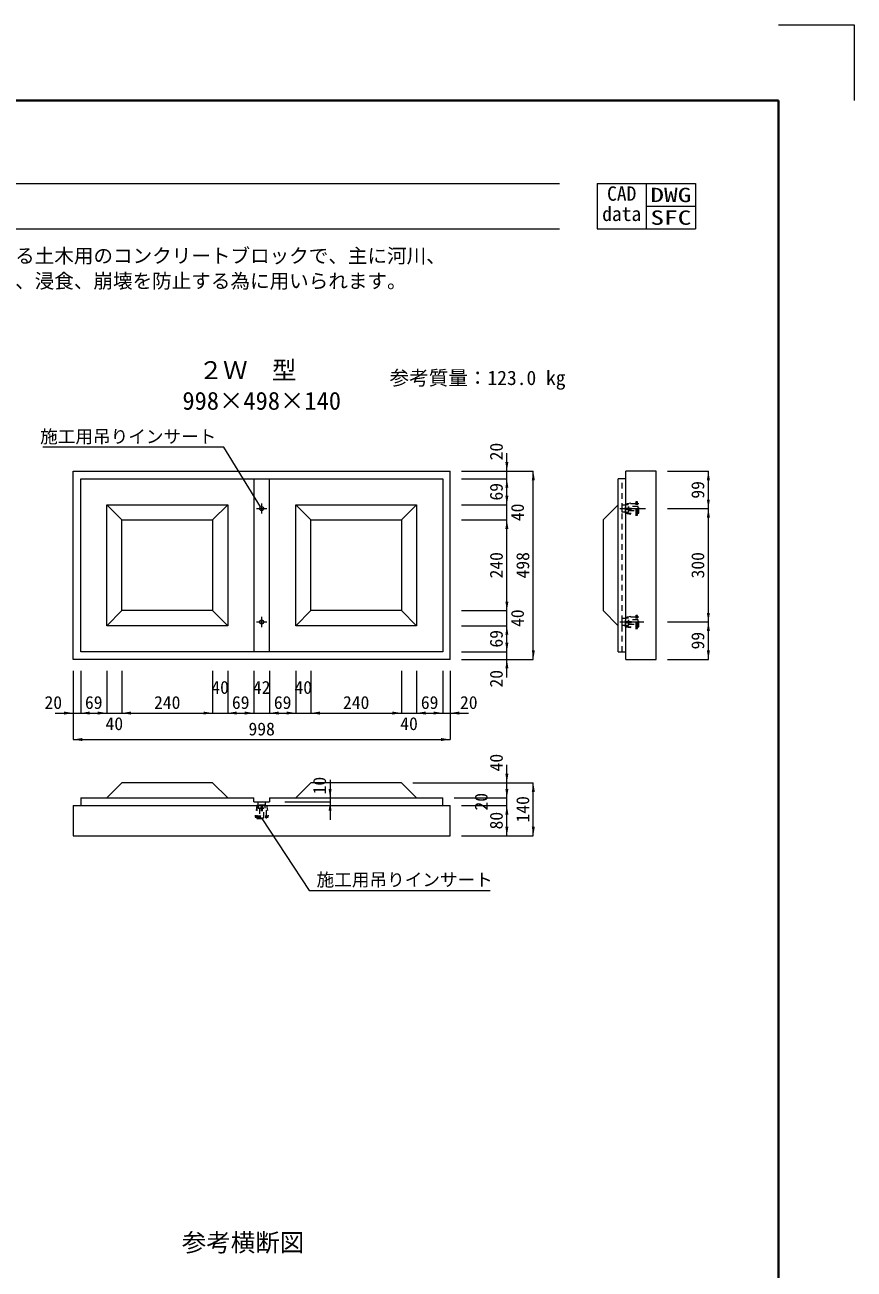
# Model space of a CAD drawing. Units: millimetres at full size, sheet at 1:20. Extents: x 0 to 4200, y 0 to 5940.
# Drawn here: x 2005 to 4200, y 2648 to 5940 of the extents above; entities that cross this region are included whole.
import ezdxf
from ezdxf.enums import TextEntityAlignment as Align

# ---------------------------------------------------------------- set-up
doc = ezdxf.new("R2010")
doc.units = ezdxf.units.MM
doc.header["$LTSCALE"] = 20
for name, pattern in [('USER1', [1.35, 0.75, -0.6]), ('USER2', [28.575, 19.05, -3.175, 3.175, -3.175]), ('USER3', [1.35, 0.75, -0.6])]:
    doc.linetypes.add(name, pattern=pattern)
for name, color, linetype, lineweight in [('0_2', 7, 'Continuous', 13), ('Defpoints_3', 7, 'Continuous', 13), ('インサート', 7, 'USER3', 5), ('図枠', 7, 'Continuous', 5), ('寸法線', 7, 'Continuous', 13), ('引出線', 7, 'Continuous', 13), ('本体', 7, 'Continuous', 13)]:
    doc.layers.add(name, color=color, linetype=linetype, lineweight=lineweight)
doc.layers.add('文字', color=7, linetype='Continuous')
doc.styles.add('ＭＳ ゴシック', font='')
doc.styles.get('ＭＳ ゴシック').set_extended_font_data('MS Gothic')

# ---------------------------------------------------------------- blocks, each defined once
blk = doc.blocks.new('filled_arrow')
at = {"color": 0, "linetype": 'Continuous', "lineweight": -2}
blk.add_solid([(7.5, 1.25), (0, 0), (7.5, -1.25)], dxfattribs=at)

msp = doc.modelspace()

# ---------------------------------------------------------------- linework, layer by layer
at = {"layer": '0_2'}
for p, q in [((3520, 5520), (3780, 5520)), ((3520, 5520), (3520, 5400)), ((3650, 5520), (3650, 5400)), ((3780, 5520), (3780, 5400)), ((3650, 5460), (3780, 5460)), ((3520, 5400), (3780, 5400))]:
    msp.add_line(p, q, dxfattribs=at)
at = {"layer": 'Defpoints_3'}
for p, q in [((4000, 5940), (4200, 5940)), ((4200, 5940), (4200, 5740))]:
    msp.add_line(p, q, dxfattribs=at)
at = {"layer": 'インサート'}
for p, q in [((3594.53, 4672.71), (3623.53, 4677.69)), ((3623.53, 4642.72), (3623.53, 4677.69)), ((3585.93, 4669.81), (3594.53, 4669.81)), ((3585.93, 4650.61), (3585.93, 4669.81)), ((3594.53, 4650.61), (3585.93, 4650.61)), ((3594.53, 4647.71), (3594.53, 4672.71)), ((3623.53, 4672.71), (3594.53, 4672.71)), ((3603.13, 4669.81), (3594.53, 4669.81)), ((3594.53, 4669.81), (3594.53, 4650.61)), ((3594.53, 4650.09), (3594.53, 4669.29)), ((3594.53, 4650.61), (3603.13, 4650.61)), ((3594.53, 4647.71), (3623.53, 4642.72)), ((3594.53, 4647.71), (3623.53, 4647.71)), ((3596.03, 4661.71), (3623.53, 4661.71)), ((3596.03, 4658.71), (3623.53, 4658.71)), ((3603.13, 4650.61), (3603.13, 4669.81)), ((3630.53, 4672.71), (3626.53, 4672.71)), ((3626.53, 4647.71), (3630.53, 4647.71)), ((3630.53, 4647.71), (3630.53, 4672.71)), ((3585.93, 4369.81), (3594.53, 4369.81)), ((3585.93, 4350.61), (3585.93, 4369.81)), ((3594.53, 4350.61), (3585.93, 4350.61)), ((3594.53, 4372.71), (3623.53, 4377.69)), ((3594.53, 4347.71), (3594.53, 4372.71)), ((3623.53, 4372.71), (3594.53, 4372.71)), ((3603.13, 4369.81), (3594.53, 4369.81)), ((3594.53, 4369.81), (3594.53, 4350.61)), ((3594.53, 4350.09), (3594.53, 4369.29)), ((3594.53, 4350.61), (3603.13, 4350.61)), ((3594.53, 4347.71), (3623.53, 4342.72)), ((3594.53, 4347.71), (3623.53, 4347.71)), ((3596.03, 4361.71), (3623.53, 4361.71)), ((3596.03, 4358.71), (3623.53, 4358.71)), ((3603.13, 4350.61), (3603.13, 4369.81)), ((3623.53, 4342.72), (3623.53, 4377.69)), ((3630.53, 4372.71), (3626.53, 4372.71)), ((3626.53, 4347.71), (3630.53, 4347.71)), ((3630.53, 4347.71), (3630.53, 4372.71)), ((2619.58, 3875.9), (2614.59, 3846.9)), ((2619.58, 3875.9), (2644.58, 3875.9)), ((2619.58, 3875.9), (2619.58, 3846.9)), ((2621.96, 3875.9), (2641.16, 3875.9)), ((2622.48, 3875.9), (2622.48, 3884.5)), ((2622.48, 3884.5), (2641.68, 3884.5)), ((2641.68, 3875.9), (2622.48, 3875.9)), ((2622.48, 3875.9), (2622.48, 3867.3)), ((2622.48, 3867.3), (2641.68, 3867.3)), ((2630.58, 3874.4), (2630.58, 3846.9)), ((2633.58, 3874.4), (2633.58, 3846.9)), ((2641.68, 3884.5), (2641.68, 3875.9)), ((2641.68, 3867.3), (2641.68, 3875.9)), ((2644.58, 3875.9), (2649.56, 3846.9)), ((2644.58, 3846.9), (2644.58, 3875.9)), ((2614.59, 3846.9), (2649.56, 3846.9)), ((2619.58, 3843.9), (2619.58, 3839.9)), ((2619.58, 3839.9), (2644.58, 3839.9)), ((2644.58, 3839.9), (2644.58, 3843.9))]:
    msp.add_line(p, q, dxfattribs=at)
for points in [[(3623.53, 4642.72), (3626.53, 4642.72), (3626.53, 4677.69), (3623.53, 4677.69)], [(3623.53, 4342.72), (3626.53, 4342.72), (3626.53, 4377.69), (3623.53, 4377.69)], [(2614.59, 3846.9), (2614.59, 3843.9), (2649.56, 3843.9), (2649.56, 3846.9)]]:
    msp.add_lwpolyline(points, dxfattribs=at)
for points in [[(3628.13, 4654.71), (3628.13, 4665.71), (3603.13, 4665.71), (3603.13, 4654.71)], [(3628.13, 4354.71), (3628.13, 4365.71), (3603.13, 4365.71), (3603.13, 4354.71)], [(2626.58, 3842.3), (2637.58, 3842.3), (2637.58, 3867.3), (2626.58, 3867.3)]]:
    msp.add_lwpolyline(points, close=True, dxfattribs=at)
for centre, start, end in [((3596.03, 4660.21), 90, 270), ((3596.03, 4360.21), 90, 270), ((2632.08, 3874.4), 0, 180)]:
    msp.add_arc(centre, 1.5, start, end, dxfattribs=at)
at = {"layer": '図枠', "lineweight": 40}
for p, q in [((400, 5740), (4000, 5740)), ((4000, 5740), (4000, 200))]:
    msp.add_line(p, q, dxfattribs=at)
at = {"layer": '図枠', "lineweight": 13}
for p, q in [((620, 5520), (3420, 5520)), ((620, 5400), (3420, 5400))]:
    msp.add_line(p, q, dxfattribs=at)
at = {"layer": '寸法線'}
for p, q in [((3280.97, 4691.21), (3280.97, 4807.21)), ((3161.08, 4759.21), (3280.97, 4759.21)), ((3161.08, 4759.21), (3350.97, 4759.21)), ((3350.97, 4261.21), (3350.97, 4759.21)), ((3705.93, 4759.21), (3814.22, 4759.21)), ((3814.22, 4660.21), (3814.22, 4759.21)), ((3161.08, 4739.21), (3280.97, 4739.21)), ((3161.08, 4739.21), (3280.97, 4739.21)), ((3280.97, 4670.21), (3280.97, 4739.21)), ((3280.97, 4582.21), (3280.97, 4718.21)), ((3161.08, 4670.21), (3280.97, 4670.21)), ((3161.08, 4670.21), (3280.97, 4670.21)), ((3705.93, 4660.21), (3814.22, 4660.21)), ((3705.93, 4660.21), (3814.22, 4660.21)), ((3814.22, 4360.21), (3814.22, 4660.21)), ((3161.08, 4630.21), (3280.97, 4630.21)), ((3161.08, 4630.21), (3280.97, 4630.21)), ((3280.97, 4390.21), (3280.97, 4630.21)), ((3280.97, 4302.21), (3280.97, 4438.21)), ((3161.08, 4390.21), (3280.97, 4390.21)), ((3161.08, 4390.21), (3280.97, 4390.21)), ((3161.08, 4350.21), (3280.97, 4350.21)), ((3161.08, 4350.21), (3280.97, 4350.21)), ((3280.97, 4281.21), (3280.97, 4350.21)), ((3705.93, 4360.21), (3814.22, 4360.21)), ((3705.93, 4360.21), (3814.22, 4360.21)), ((3814.22, 4261.21), (3814.22, 4360.21)), ((3280.97, 4213.21), (3280.97, 4329.21)), ((3161.08, 4281.21), (3280.97, 4281.21)), ((3161.08, 4281.21), (3280.97, 4281.21)), ((3161.08, 4261.21), (3280.97, 4261.21)), ((3161.08, 4261.21), (3350.97, 4261.21)), ((3705.93, 4261.21), (3814.22, 4261.21)), ((2133.08, 4231.21), (2133.08, 4119.12)), ((2133.08, 4231.21), (2133.08, 4049.12)), ((2153.08, 4231.21), (2153.08, 4119.12)), ((2153.08, 4231.21), (2153.08, 4119.12)), ((2222.08, 4231.21), (2222.08, 4119.12)), ((2222.08, 4231.21), (2222.08, 4119.12)), ((2262.08, 4231.21), (2262.08, 4119.12)), ((2262.08, 4231.21), (2262.08, 4119.12)), ((2502.08, 4231.21), (2502.08, 4119.12)), ((2502.08, 4231.21), (2502.08, 4119.12)), ((2542.08, 4231.21), (2542.08, 4119.12)), ((2542.08, 4231.21), (2542.08, 4119.12)), ((2611.08, 4231.21), (2611.08, 4119.12)), ((2611.08, 4231.21), (2611.08, 4119.12)), ((2653.08, 4231.21), (2653.08, 4119.12)), ((2653.08, 4231.21), (2653.08, 4119.12)), ((2722.08, 4231.21), (2722.08, 4119.12)), ((2722.08, 4231.21), (2722.08, 4119.12)), ((2762.08, 4231.21), (2762.08, 4119.12)), ((2762.08, 4231.21), (2762.08, 4119.12)), ((3002.08, 4231.21), (3002.08, 4119.12)), ((3002.08, 4231.21), (3002.08, 4119.12)), ((3042.08, 4231.21), (3042.08, 4119.12)), ((3042.08, 4231.21), (3042.08, 4119.12)), ((3111.08, 4231.21), (3111.08, 4119.12)), ((3111.08, 4231.21), (3111.08, 4119.12)), ((3131.08, 4231.21), (3131.08, 4049.12)), ((3131.08, 4231.21), (3131.08, 4119.12)), ((2085.08, 4119.12), (2201.08, 4119.12)), ((2153.08, 4119.12), (2222.08, 4119.12)), ((2174.08, 4119.12), (2310.08, 4119.12)), ((2262.08, 4119.12), (2502.08, 4119.12)), ((2454.08, 4119.12), (2590.08, 4119.12)), ((2542.08, 4119.12), (2611.08, 4119.12)), ((2563.08, 4119.12), (2701.08, 4119.12)), ((2653.08, 4119.12), (2722.08, 4119.12)), ((2674.08, 4119.12), (2810.08, 4119.12)), ((2762.08, 4119.12), (3002.08, 4119.12)), ((2954.08, 4119.12), (3090.08, 4119.12)), ((3042.08, 4119.12), (3111.08, 4119.12)), ((3063.08, 4119.12), (3179.08, 4119.12)), ((2133.08, 4049.12), (3131.08, 4049.12)), ((3280.97, 3894.5), (3280.97, 3982.5)), ((2813.12, 3942.5), (2813.12, 3836.5)), ((3032.08, 3934.5), (3280.97, 3934.5)), ((3032.08, 3934.5), (3350.97, 3934.5)), ((3280.97, 3826.5), (3280.97, 3942.5)), ((3350.97, 3794.5), (3350.97, 3934.5)), ((2762.08, 3894.5), (2813.12, 3894.5)), ((3141.08, 3894.5), (3280.97, 3894.5)), ((3141.08, 3894.5), (3280.97, 3894.5)), ((2693.08, 3884.5), (2813.12, 3884.5)), ((3161.08, 3874.5), (3280.97, 3874.5)), ((3161.08, 3874.5), (3280.97, 3874.5)), ((3280.97, 3794.5), (3280.97, 3874.5)), ((3161.08, 3794.5), (3280.97, 3794.5)), ((3161.08, 3794.5), (3350.97, 3794.5))]:
    msp.add_line(p, q, dxfattribs=at)
at = {"layer": '寸法線', "linetype": 'USER2', "lineweight": 9}
for p, q in [((2618.61, 4660.21), (2645.54, 4660.21)), ((2632.08, 4646.74), (2632.08, 4673.68)), ((3580, 4660.21), (3647.66, 4660.21)), ((2618.61, 4360.21), (2645.54, 4360.21)), ((2632.08, 4346.74), (2632.08, 4373.68)), ((3580.36, 4360.21), (3643.64, 4360.21))]:
    msp.add_line(p, q, dxfattribs=at)
at = {"layer": '引出線'}
for points in [[(2629.34, 4664.69), (2532.02, 4822.66), (2053.16, 4822.66)], [(2632.08, 3839.9), (2757.47, 3650.08), (3236.33, 3650.08)]]:
    msp.add_lwpolyline(points, dxfattribs=at)
at = {"layer": '本体'}
for p, q in [((2133.08, 4759.21), (3131.08, 4759.21)), ((2133.08, 4261.21), (2133.08, 4759.21)), ((3131.08, 4261.21), (3131.08, 4759.21)), ((3595.93, 4261.21), (3595.93, 4759.21)), ((3675.93, 4759.21), (3595.93, 4759.21)), ((3675.93, 4261.21), (3675.93, 4759.21)), ((2153.08, 4739.21), (3111.08, 4739.21)), ((2153.08, 4281.21), (2153.08, 4739.21)), ((2611.08, 4739.21), (2611.08, 4281.21)), ((2653.08, 4281.21), (2653.08, 4739.21)), ((3111.08, 4739.21), (3111.08, 4281.21)), ((3575.93, 4281.21), (3575.93, 4739.21)), ((3595.93, 4739.21), (3575.93, 4739.21)), ((2222.08, 4670.21), (2542.08, 4670.21)), ((2222.08, 4350.21), (2222.08, 4670.21)), ((2262.08, 4630.21), (2222.08, 4670.21)), ((2502.08, 4630.21), (2542.08, 4670.21)), ((2542.08, 4670.21), (2542.08, 4350.21)), ((2722.08, 4670.21), (3042.08, 4670.21)), ((2722.08, 4350.21), (2722.08, 4670.21)), ((2762.08, 4630.21), (2722.08, 4670.21)), ((3002.08, 4630.21), (3042.08, 4670.21)), ((3042.08, 4670.21), (3042.08, 4350.21)), ((3575.93, 4670.21), (3535.93, 4630.21)), ((2262.08, 4630.21), (2502.08, 4630.21)), ((2262.08, 4390.21), (2262.08, 4630.21)), ((2502.08, 4630.21), (2502.08, 4390.21)), ((2762.08, 4630.21), (3002.08, 4630.21)), ((2762.08, 4390.21), (2762.08, 4630.21)), ((3002.08, 4630.21), (3002.08, 4390.21)), ((3535.93, 4630.21), (3535.93, 4390.21)), ((2262.08, 4390.21), (2222.08, 4350.21)), ((2502.08, 4390.21), (2262.08, 4390.21)), ((2502.08, 4390.21), (2542.08, 4350.21)), ((2762.08, 4390.21), (2722.08, 4350.21)), ((3002.08, 4390.21), (2762.08, 4390.21)), ((3002.08, 4390.21), (3042.08, 4350.21)), ((3575.93, 4350.21), (3535.93, 4390.21)), ((2542.08, 4350.21), (2222.08, 4350.21)), ((3042.08, 4350.21), (2722.08, 4350.21)), ((3111.08, 4281.21), (2153.08, 4281.21)), ((3575.93, 4281.21), (3595.93, 4281.21)), ((3131.08, 4261.21), (2133.08, 4261.21)), ((3595.93, 4261.21), (3675.93, 4261.21)), ((2222.08, 3894.5), (2262.08, 3934.5)), ((2502.08, 3934.5), (2262.08, 3934.5)), ((2542.08, 3894.5), (2502.08, 3934.5)), ((2722.08, 3894.5), (2762.08, 3934.5)), ((3002.08, 3934.5), (2762.08, 3934.5)), ((3042.08, 3894.5), (3002.08, 3934.5)), ((2153.08, 3894.5), (2153.08, 3874.5)), ((2153.08, 3894.5), (2611.08, 3894.5)), ((2611.08, 3884.5), (2611.08, 3894.5)), ((2653.08, 3894.5), (2653.08, 3884.5)), ((2653.08, 3894.5), (3111.08, 3894.5)), ((3111.08, 3874.5), (3111.08, 3894.5)), ((2133.08, 3874.5), (2133.08, 3794.5)), ((2133.08, 3874.5), (3131.08, 3874.5)), ((2611.08, 3884.5), (2653.08, 3884.5)), ((3131.08, 3794.5), (3131.08, 3874.5)), ((2133.08, 3794.5), (3131.08, 3794.5))]:
    msp.add_line(p, q, dxfattribs=at)
at = {"layer": '本体', "linetype": 'USER1'}
msp.add_line((3585.93, 4281.21), (3585.93, 4739.21), dxfattribs=at)
at = {"layer": '本体'}
for centre in [(2632.08, 4660.21), (2632.08, 4360.21)]:
    msp.add_circle(centre, 5.25, dxfattribs=at)

# ---------------------------------------------------------------- block references
at = {"layer": '寸法線', "xscale": 3.2, "yscale": 3.2}
for p, rotation in [((3280.97, 4759.21), 90), ((3350.97, 4759.21), 270), ((3814.22, 4759.21), 270), ((3280.97, 4739.21), 270), ((3280.97, 4739.21), 270), ((3280.97, 4670.21), 90), ((3280.97, 4670.21), 90), ((3814.22, 4660.21), 90), ((3814.22, 4660.21), 270), ((3280.97, 4630.21), 270), ((3280.97, 4630.21), 270), ((3280.97, 4390.21), 90), ((3280.97, 4390.21), 90), ((3814.22, 4360.21), 90), ((3280.97, 4350.21), 270), ((3280.97, 4350.21), 270), ((3814.22, 4360.21), 270), ((3280.97, 4281.21), 90), ((3280.97, 4281.21), 90), ((3350.97, 4261.21), 90), ((3814.22, 4261.21), 90), ((3280.97, 4261.21), 270), ((2133.08, 4119.12), 180), ((2222.08, 4119.12), 180), ((2222.08, 4119.12), 180), ((2502.08, 4119.12), 180), ((2502.08, 4119.12), 180), ((2611.08, 4119.12), 180), ((2611.08, 4119.12), 180), ((2722.08, 4119.12), 180), ((2722.08, 4119.12), 180), ((3002.08, 4119.12), 180), ((3002.08, 4119.12), 180), ((3111.08, 4119.12), 180), ((3111.08, 4119.12), 180), ((3131.08, 4049.12), 180), ((3280.97, 3934.5), 90), ((2813.12, 3894.5), 90), ((3280.97, 3894.5), 90), ((3280.97, 3894.5), 90), ((3350.97, 3934.5), 270), ((2813.12, 3884.5), 270), ((3280.97, 3874.5), 270), ((3280.97, 3874.5), 270), ((3280.97, 3794.5), 90), ((3350.97, 3794.5), 90)]:
    msp.add_blockref('filled_arrow', p, dxfattribs=dict(at, rotation=rotation))
for p in [(2153.08, 4119.12), (2153.08, 4119.12), (2262.08, 4119.12), (2262.08, 4119.12), (2542.08, 4119.12), (2542.08, 4119.12), (2653.08, 4119.12), (2653.08, 4119.12), (2762.08, 4119.12), (2762.08, 4119.12), (3042.08, 4119.12), (3042.08, 4119.12), (3131.08, 4119.12), (2133.08, 4049.12)]:
    msp.add_blockref('filled_arrow', p, dxfattribs=at)
at = {"layer": '引出線', "xscale": 0.133, "yscale": 0.133}
for p, rotation in [((2629.34, 4664.69), 121.6), ((2632.08, 3839.9), 303.4)]:
    msp.add_blockref('filled_arrow', p, dxfattribs=dict(at, rotation=rotation))

# ---------------------------------------------------------------- texts
at = {"layer": '0_2', "style": 'ＭＳ ゴシック'}
for s, p in [('CAD', (3546.15, 5512.7)), ('data', (3533.2, 5459.1))]:
    msp.add_text(s, height=37.98, dxfattribs=at).set_placement(p, align=Align.TOP_LEFT)
at = {"layer": '0_2', "style": 'ＭＳ ゴシック', "width": 1.4}
for s, p in [('DWG', (3715, 5490)), ('SFC', (3715, 5430))]:
    msp.add_text(s, height=37.98, dxfattribs=at).set_placement(p, align=Align.MIDDLE_CENTER)
at = {"layer": '寸法線', "style": 'ＭＳ ゴシック'}
for s, p in [('20', (3252.97, 4811.04)), ('69', (3252.97, 4704.71)), ('99', (3786.22, 4709.71)), ('40', (3308.97, 4650.21)), ('240', (3252.97, 4510.21)), ('498', (3322.97, 4510.21)), ('300', (3786.22, 4510.21)), ('40', (3308.97, 4370.21)), ('69', (3252.97, 4315.71)), ('99', (3786.22, 4310.71)), ('20', (3252.97, 4209.89)), ('40', (3252.97, 3988.01)), ('10', (2785.12, 3927.22)), ('20', (3212.97, 3884.5)), ('140', (3322.97, 3864.5)), ('80', (3252.97, 3834.5))]:
    msp.add_text(s, height=34.18, rotation=90, dxfattribs=at).set_placement(p, align=Align.MIDDLE_CENTER)
for s, p in [('40', (2522.08, 4187.12)), ('42', (2632.08, 4187.12)), ('40', (2742.08, 4187.12)), ('20', (2080.56, 4147.12)), ('69', (2187.58, 4147.12)), ('240', (2382.08, 4147.12)), ('69', (2576.58, 4147.12)), ('69', (2687.58, 4147.12)), ('240', (2882.08, 4147.12)), ('69', (3076.58, 4147.12)), ('20', (3180.15, 4147.12)), ('40', (2242.08, 4091.12)), ('998', (2632.08, 4077.12)), ('40', (3022.08, 4091.12))]:
    msp.add_text(s, height=34.18, dxfattribs=at).set_placement(p, align=Align.MIDDLE_CENTER)
at = {"layer": '引出線', "style": 'ＭＳ ゴシック'}
msp.add_text('施工用吊りインサート', height=34.18, dxfattribs=at).set_placement((2512.02, 4867.87), align=Align.TOP_RIGHT)
msp.add_text('施工用吊りインサート', height=34.18, dxfattribs=at).set_placement((2777.47, 3695.29), align=Align.TOP_LEFT)
at = {"layer": '文字', "style": 'ＭＳ ゴシック'}
for s, p in [('張りブロックＡは、法面保護工のブロック張工に用いる土木用のコンクリートブロックで、主に河川、', (736.25, 5348.07)), ('ため池、道路等の緩やかな法面に敷設し、法面の風化、浸食、崩壊を防止する為に用いられます。 ', (736.25, 5281.41))]:
    msp.add_text(s, height=37.98, dxfattribs=at).set_placement(p, align=Align.TOP_LEFT)
for s, height, p in [('\u3000\u3000２Ｗ  型\u3000\u3000', 47.47, (2594.48, 5050.16)), ('参考質量：123.0 kg', 37.98, (3203.37, 5025.08)), ('998×498×140', 47.47, (2632.15, 4969.19))]:
    msp.add_text(s, height=height, dxfattribs=at).set_placement(p, align=Align.TOP_CENTER)
msp.add_text('参考横断図', height=47.47, dxfattribs=at).set_placement((2582.58, 2718.24), align=Align.MIDDLE_CENTER)

doc.saveas('drawing.dxf')
